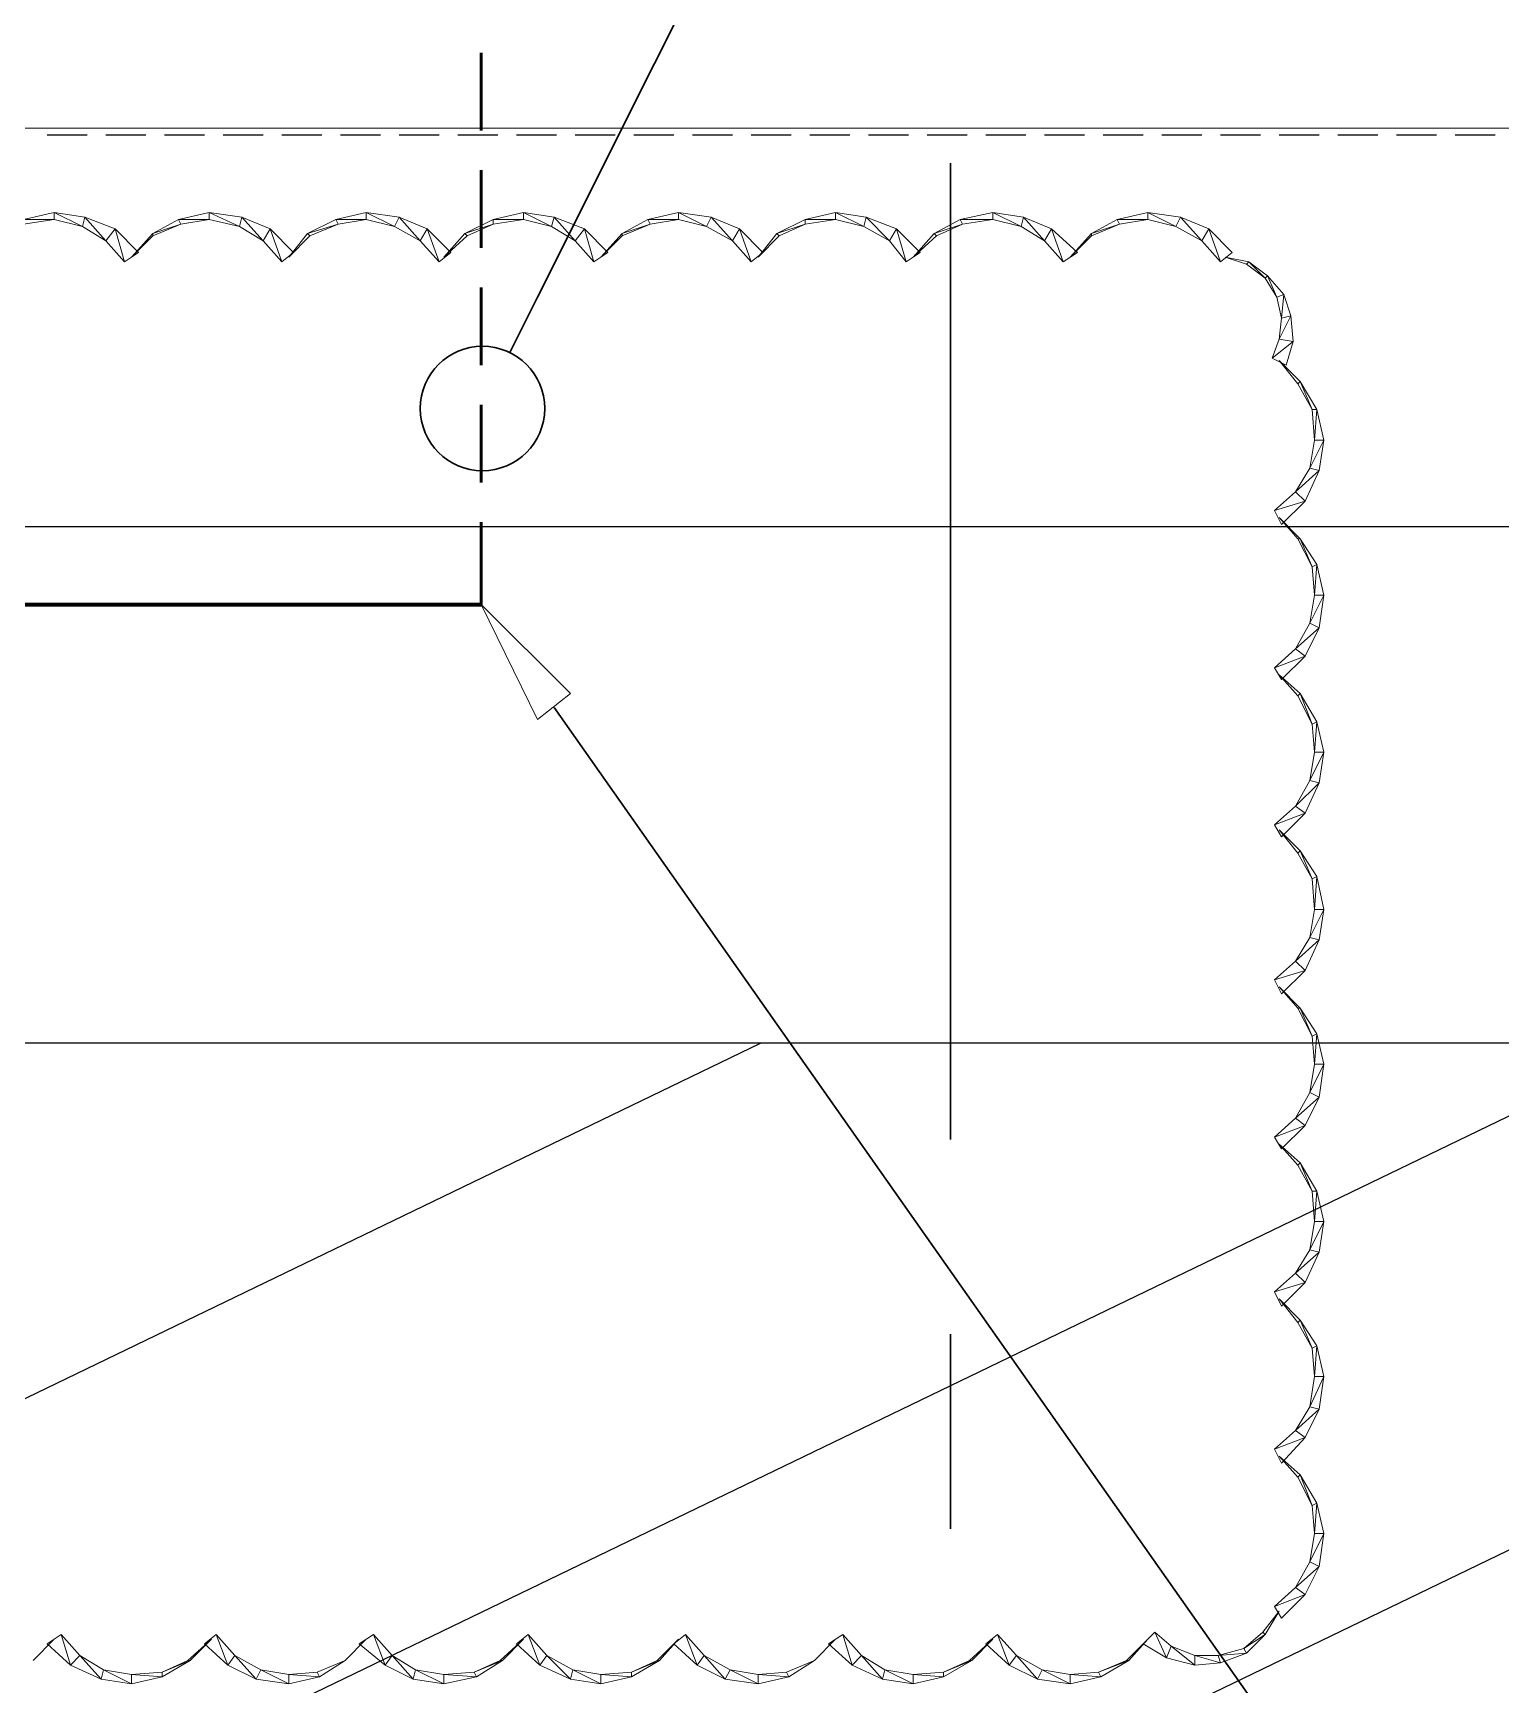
# Model space of a CAD drawing. Header units: inches. Extents: x 27 to 868, y 19 to 613.
# Drawn here: x 418.69 to 446.86, y 470.34 to 502.05 of the extents above; entities that cross this region are included whole.
import ezdxf

# ---------------------------------------------------------------- set-up
doc = ezdxf.new("R2010")
doc.units = ezdxf.units.IN
doc.header["$MEASUREMENT"] = 0
doc.layers.add('PDF_Geometry', color=7, linetype='Continuous')

msp = doc.modelspace()

# ---------------------------------------------------------------- linework, layer by layer
at = {"layer": 'PDF_Geometry', "color": 3, "lineweight": 0}
msp.add_lwpolyline([(389.642, 590.754), (389.642, 545.265), (362.619, 545.265), (362.619, 543.914), (362.619, 501.443), (362.619, 500.226), (389.642, 500.226), (637.804, 500.226), (637.804, 464.196), (638.254, 464.196), (658.341, 464.196), (658.792, 464.196), (658.792, 500.226), (713.603, 500.226)], dxfattribs=at)
at = {"layer": 'PDF_Geometry', "lineweight": 30}
for points in [[(427.835, 495.903), (428.375, 496.984), (468.775, 577.693), (471.162, 577.693)], [(428.691, 489.102), (462.289, 441.316), (464.676, 441.316)]]:
    msp.add_lwpolyline(points, dxfattribs=at)
at = {"layer": 'PDF_Geometry', "color": 22, "lineweight": 50, "true_color": 0xb82e00}
for points in [[(427.294, 501.668), (427.294, 500.181)], [(427.294, 499.416), (427.294, 497.93)], [(427.294, 497.164), (427.294, 495.678)], [(427.294, 494.912), (427.294, 493.426)], [(427.294, 492.66), (427.294, 491.084)]]:
    msp.add_lwpolyline(points, dxfattribs=at)
at = {"layer": 'PDF_Geometry', "color": 9, "lineweight": 25, "true_color": 0xbababa}
for points in [[(603.304, 500.091), (585.289, 500.091), (577.813, 492.57), (291.639, 492.57)], [(419.728, 500.091), (418.962, 500.091)], [(420.854, 500.091), (420.088, 500.091)], [(421.98, 500.091), (421.214, 500.091)], [(423.106, 500.091), (422.34, 500.091)], [(424.232, 500.091), (423.466, 500.091)], [(425.358, 500.091), (424.592, 500.091)], [(426.484, 500.091), (425.718, 500.091)], [(427.61, 500.091), (426.844, 500.091)], [(428.736, 500.091), (427.97, 500.091)], [(429.862, 500.091), (429.096, 500.091)], [(430.987, 500.091), (430.222, 500.091)], [(432.113, 500.091), (431.348, 500.091)], [(433.239, 500.091), (432.474, 500.091)], [(434.365, 500.091), (433.6, 500.091)], [(435.491, 500.091), (434.726, 500.091)], [(436.617, 500.091), (435.852, 500.091)], [(437.743, 500.091), (436.978, 500.091)], [(438.869, 500.091), (438.104, 500.091)], [(439.995, 500.091), (439.229, 500.091)], [(441.121, 500.091), (440.355, 500.091)], [(442.247, 500.091), (441.481, 500.091)], [(443.373, 500.091), (442.607, 500.091)], [(444.499, 500.091), (443.733, 500.091)], [(445.625, 500.091), (444.859, 500.091)], [(446.751, 500.091), (445.985, 500.091)], [(423.871, 482.662), (412.612, 482.662)], [(428.375, 482.662), (426.123, 482.662)], [(441.887, 482.662), (430.627, 482.662)], [(446.391, 482.662), (444.139, 482.662)]]:
    msp.add_lwpolyline(points, dxfattribs=at)
at = {"layer": 'PDF_Geometry', "color": 6, "lineweight": 30}
for points in [[(436.302, 480.815), (436.302, 499.551)], [(436.302, 473.339), (436.302, 477.077)]]:
    msp.add_lwpolyline(points, dxfattribs=at)
at = {"layer": 'PDF_Geometry', "lineweight": 0}
for points in [[(419.097, 498.605), (419.097, 498.47), (418.512, 498.47), (419.097, 498.605)], [(419.097, 498.47), (418.512, 498.47), (418.512, 498.38), (419.097, 498.47)], [(419.683, 498.515), (419.638, 498.335), (419.097, 498.605), (419.683, 498.515)], [(419.638, 498.335), (419.097, 498.605), (419.097, 498.47), (419.638, 498.335)], [(420.088, 498.065), (419.683, 498.515), (419.638, 498.335), (420.088, 498.065)], [(420.268, 498.29), (420.088, 498.065), (419.683, 498.515), (420.268, 498.29)], [(421.484, 498.47), (421.529, 498.38), (420.989, 498.2), (421.484, 498.47)], [(422.07, 498.605), (422.07, 498.47), (421.484, 498.47), (422.07, 498.605)], [(422.07, 498.47), (421.484, 498.47), (421.529, 498.38), (422.07, 498.47)], [(422.7, 498.515), (422.655, 498.335), (422.07, 498.605), (422.7, 498.515)], [(422.655, 498.335), (422.07, 498.605), (422.07, 498.47), (422.655, 498.335)], [(423.106, 498.065), (422.7, 498.515), (422.655, 498.335), (423.106, 498.065)], [(423.241, 498.29), (423.106, 498.065), (422.7, 498.515), (423.241, 498.29)], [(424.502, 498.47), (424.547, 498.38), (423.961, 498.2), (424.502, 498.47)], [(425.087, 498.605), (425.087, 498.47), (424.502, 498.47), (425.087, 498.605)], [(425.087, 498.47), (424.502, 498.47), (424.547, 498.38), (425.087, 498.47)], [(425.718, 498.515), (425.628, 498.335), (425.087, 498.605), (425.718, 498.515)], [(425.628, 498.335), (425.087, 498.605), (425.087, 498.47), (425.628, 498.335)], [(426.123, 498.065), (425.718, 498.515), (425.628, 498.335), (426.123, 498.065)], [(426.258, 498.29), (426.123, 498.065), (425.718, 498.515), (426.258, 498.29)], [(427.52, 498.47), (427.52, 498.38), (426.979, 498.2), (427.52, 498.47)], [(428.105, 498.605), (428.105, 498.47), (427.52, 498.47), (428.105, 498.605)], [(428.105, 498.47), (427.52, 498.47), (427.52, 498.38), (428.105, 498.47)], [(428.691, 498.515), (428.645, 498.335), (428.105, 498.605), (428.691, 498.515)], [(428.645, 498.335), (428.105, 498.605), (428.105, 498.47), (428.645, 498.335)], [(429.096, 498.065), (428.691, 498.515), (428.645, 498.335), (429.096, 498.065)], [(429.276, 498.29), (429.096, 498.065), (428.691, 498.515), (429.276, 498.29)], [(430.492, 498.47), (430.537, 498.38), (429.997, 498.2), (430.492, 498.47)], [(431.078, 498.605), (431.078, 498.47), (430.492, 498.47), (431.078, 498.605)], [(431.078, 498.47), (430.492, 498.47), (430.537, 498.38), (431.078, 498.47)], [(431.708, 498.515), (431.618, 498.335), (431.078, 498.605), (431.708, 498.515)], [(431.618, 498.335), (431.078, 498.605), (431.078, 498.47), (431.618, 498.335)], [(432.113, 498.065), (431.708, 498.515), (431.618, 498.335), (432.113, 498.065)], [(432.249, 498.29), (432.113, 498.065), (431.708, 498.515), (432.249, 498.29)], [(433.51, 498.47), (433.51, 498.38), (432.969, 498.2), (433.51, 498.47)], [(434.095, 498.605), (434.095, 498.47), (433.51, 498.47), (434.095, 498.605)], [(434.095, 498.47), (433.51, 498.47), (433.51, 498.38), (434.095, 498.47)], [(434.681, 498.515), (434.636, 498.335), (434.095, 498.605), (434.681, 498.515)], [(434.636, 498.335), (434.095, 498.605), (434.095, 498.47), (434.636, 498.335)], [(435.131, 498.065), (434.681, 498.515), (434.636, 498.335), (435.131, 498.065)], [(435.266, 498.29), (435.131, 498.065), (434.681, 498.515), (435.266, 498.29)], [(436.482, 498.47), (436.527, 498.38), (435.987, 498.2), (436.482, 498.47)], [(437.113, 498.605), (437.113, 498.47), (436.482, 498.47), (437.113, 498.605)], [(437.113, 498.47), (436.482, 498.47), (436.527, 498.38), (437.113, 498.47)], [(437.698, 498.515), (437.653, 498.335), (437.113, 498.605), (437.698, 498.515)], [(437.653, 498.335), (437.113, 498.605), (437.113, 498.47), (437.653, 498.335)], [(438.104, 498.065), (437.698, 498.515), (437.653, 498.335), (438.104, 498.065)], [(438.239, 498.29), (438.104, 498.065), (437.698, 498.515), (438.239, 498.29)], [(439.5, 498.47), (439.545, 498.38), (439.004, 498.2), (439.5, 498.47)], [(440.085, 498.605), (440.085, 498.47), (439.5, 498.47), (440.085, 498.605)], [(440.085, 498.47), (439.5, 498.47), (439.545, 498.38), (440.085, 498.47)], [(440.716, 498.515), (440.626, 498.335), (440.085, 498.605), (440.716, 498.515)], [(440.626, 498.335), (440.085, 498.605), (440.085, 498.47), (440.626, 498.335)], [(441.121, 498.065), (440.716, 498.515), (440.626, 498.335), (441.121, 498.065)], [(441.256, 498.29), (441.121, 498.065), (440.716, 498.515), (441.256, 498.29)], [(420.449, 497.659), (420.268, 498.29), (420.088, 498.065), (420.449, 497.659)], [(420.719, 497.839), (420.449, 497.659), (420.268, 498.29), (420.719, 497.839)], [(420.989, 498.2), (420.989, 498.155), (420.584, 497.749), (420.989, 498.2)], [(421.529, 498.38), (420.989, 498.2), (420.989, 498.155), (421.529, 498.38)], [(423.466, 497.659), (423.241, 498.29), (423.106, 498.065), (423.466, 497.659)], [(423.691, 497.839), (423.466, 497.659), (423.241, 498.29), (423.691, 497.839)], [(423.961, 498.2), (424.007, 498.155), (423.601, 497.749), (423.961, 498.2)], [(424.547, 498.38), (423.961, 498.2), (424.007, 498.155), (424.547, 498.38)], [(426.484, 497.659), (426.258, 498.29), (426.123, 498.065), (426.484, 497.659)], [(426.709, 497.839), (426.484, 497.659), (426.258, 498.29), (426.709, 497.839)], [(426.979, 498.2), (427.024, 498.155), (426.574, 497.749), (426.979, 498.2)], [(427.52, 498.38), (426.979, 498.2), (427.024, 498.155), (427.52, 498.38)], [(429.456, 497.659), (429.276, 498.29), (429.096, 498.065), (429.456, 497.659)], [(429.726, 497.839), (429.456, 497.659), (429.276, 498.29), (429.726, 497.839)], [(429.997, 498.2), (429.997, 498.155), (429.591, 497.749), (429.997, 498.2)], [(430.537, 498.38), (429.997, 498.2), (429.997, 498.155), (430.537, 498.38)], [(432.474, 497.659), (432.249, 498.29), (432.113, 498.065), (432.474, 497.659)], [(432.699, 497.839), (432.474, 497.659), (432.249, 498.29), (432.699, 497.839)], [(432.969, 498.2), (433.014, 498.155), (432.609, 497.749), (432.969, 498.2)], [(433.51, 498.38), (432.969, 498.2), (433.014, 498.155), (433.51, 498.38)], [(435.446, 497.659), (435.266, 498.29), (435.131, 498.065), (435.446, 497.659)], [(435.716, 497.839), (435.446, 497.659), (435.266, 498.29), (435.716, 497.839)], [(435.987, 498.2), (436.032, 498.155), (435.581, 497.749), (435.987, 498.2)], [(436.527, 498.38), (435.987, 498.2), (436.032, 498.155), (436.527, 498.38)], [(438.464, 497.659), (438.239, 498.29), (438.104, 498.065), (438.464, 497.659)], [(438.734, 497.839), (438.464, 497.659), (438.239, 498.29), (438.734, 497.839)], [(439.004, 498.2), (439.004, 498.155), (438.599, 497.749), (439.004, 498.2)], [(439.545, 498.38), (439.004, 498.2), (439.004, 498.155), (439.545, 498.38)], [(441.481, 497.659), (441.256, 498.29), (441.121, 498.065), (441.481, 497.659)], [(441.707, 497.839), (441.481, 497.659), (441.256, 498.29), (441.707, 497.839)], [(442.022, 497.659), (441.977, 497.614), (441.571, 497.749), (442.022, 497.659)], [(442.337, 497.344), (442.022, 497.659), (441.977, 497.614), (442.337, 497.344)], [(442.382, 497.389), (442.337, 497.344), (442.022, 497.659), (442.382, 497.389)], [(442.562, 496.984), (442.382, 497.389), (442.337, 497.344), (442.562, 496.984)], [(442.697, 497.029), (442.562, 496.984), (442.382, 497.389), (442.697, 497.029)], [(442.652, 496.578), (442.697, 497.029), (442.562, 496.984), (442.652, 496.578)], [(442.833, 496.623), (442.652, 496.578), (442.697, 497.029), (442.833, 496.623)], [(442.878, 496.128), (442.607, 496.173), (442.833, 496.623), (442.878, 496.128)], [(442.607, 496.173), (442.833, 496.623), (442.652, 496.578), (442.607, 496.173)], [(442.472, 495.813), (442.878, 496.128), (442.607, 496.173), (442.472, 495.813)], [(442.742, 495.678), (442.472, 495.813), (442.878, 496.128), (442.742, 495.678)], [(443.013, 495.362), (442.968, 495.317), (442.607, 495.768), (443.013, 495.362)], [(443.238, 494.822), (443.013, 495.362), (442.968, 495.317), (443.238, 494.822)], [(443.328, 494.822), (443.238, 494.822), (443.013, 495.362), (443.328, 494.822)], [(443.283, 494.236), (443.328, 494.822), (443.238, 494.822), (443.283, 494.236)], [(443.463, 494.236), (443.283, 494.236), (443.328, 494.822), (443.463, 494.236)], [(443.373, 493.651), (443.193, 493.696), (443.463, 494.236), (443.373, 493.651)], [(443.193, 493.696), (443.463, 494.236), (443.283, 494.236), (443.193, 493.696)], [(442.923, 493.246), (443.373, 493.651), (443.193, 493.696), (442.923, 493.246)], [(443.103, 493.065), (442.923, 493.246), (443.373, 493.651), (443.103, 493.065)], [(442.517, 492.885), (443.103, 493.065), (442.923, 493.246), (442.517, 492.885)], [(442.652, 492.615), (442.517, 492.885), (443.103, 493.065), (442.652, 492.615)], [(443.013, 492.345), (442.968, 492.345), (442.607, 492.75), (443.013, 492.345)], [(443.238, 491.804), (443.013, 492.345), (442.968, 492.345), (443.238, 491.804)], [(443.328, 491.849), (443.238, 491.804), (443.013, 492.345), (443.328, 491.849)], [(443.283, 491.264), (443.328, 491.849), (443.238, 491.804), (443.283, 491.264)], [(443.463, 491.264), (443.283, 491.264), (443.328, 491.849), (443.463, 491.264)], [(443.373, 490.633), (443.193, 490.723), (443.463, 491.264), (443.373, 490.633)], [(443.193, 490.723), (443.463, 491.264), (443.283, 491.264), (443.193, 490.723)], [(428.375, 488.877), (427.294, 491.084), (429.006, 489.372), (428.375, 488.877)], [(442.923, 490.228), (443.373, 490.633), (443.193, 490.723), (442.923, 490.228)], [(443.103, 490.093), (442.923, 490.228), (443.373, 490.633), (443.103, 490.093)], [(442.517, 489.868), (443.103, 490.093), (442.923, 490.228), (442.517, 489.868)], [(442.652, 489.642), (442.517, 489.868), (443.103, 490.093), (442.652, 489.642)], [(443.013, 489.372), (442.968, 489.327), (442.607, 489.733), (443.013, 489.372)], [(443.238, 488.787), (443.013, 489.372), (442.968, 489.327), (443.238, 488.787)], [(443.328, 488.832), (443.238, 488.787), (443.013, 489.372), (443.328, 488.832)], [(443.283, 488.246), (443.328, 488.832), (443.238, 488.787), (443.283, 488.246)], [(443.463, 488.246), (443.283, 488.246), (443.328, 488.832), (443.463, 488.246)], [(443.373, 487.661), (443.193, 487.706), (443.463, 488.246), (443.373, 487.661)], [(443.193, 487.706), (443.463, 488.246), (443.283, 488.246), (443.193, 487.706)], [(442.923, 487.21), (443.373, 487.661), (443.193, 487.706), (442.923, 487.21)], [(443.103, 487.075), (442.923, 487.21), (443.373, 487.661), (443.103, 487.075)], [(442.517, 486.85), (443.103, 487.075), (442.923, 487.21), (442.517, 486.85)], [(442.652, 486.625), (442.517, 486.85), (443.103, 487.075), (442.652, 486.625)], [(443.013, 486.355), (442.968, 486.31), (442.607, 486.76), (443.013, 486.355)], [(443.238, 485.814), (443.013, 486.355), (442.968, 486.31), (443.238, 485.814)], [(443.328, 485.859), (443.238, 485.814), (443.013, 486.355), (443.328, 485.859)], [(443.283, 485.229), (443.328, 485.859), (443.238, 485.814), (443.283, 485.229)], [(443.463, 485.229), (443.283, 485.229), (443.328, 485.859), (443.463, 485.229)], [(443.373, 484.643), (443.193, 484.688), (443.463, 485.229), (443.373, 484.643)], [(443.193, 484.688), (443.463, 485.229), (443.283, 485.229), (443.193, 484.688)], [(442.923, 484.238), (443.373, 484.643), (443.193, 484.688), (442.923, 484.238)], [(443.103, 484.058), (442.923, 484.238), (443.373, 484.643), (443.103, 484.058)], [(442.517, 483.878), (443.103, 484.058), (442.923, 484.238), (442.517, 483.878)], [(442.652, 483.607), (442.517, 483.878), (443.103, 484.058), (442.652, 483.607)], [(443.013, 483.337), (442.968, 483.337), (442.607, 483.742), (443.013, 483.337)], [(443.238, 482.797), (443.013, 483.337), (442.968, 483.337), (443.238, 482.797)], [(443.328, 482.842), (443.238, 482.797), (443.013, 483.337), (443.328, 482.842)], [(443.283, 482.256), (443.328, 482.842), (443.238, 482.797), (443.283, 482.256)], [(443.463, 482.256), (443.283, 482.256), (443.328, 482.842), (443.463, 482.256)], [(443.373, 481.626), (443.193, 481.716), (443.463, 482.256), (443.373, 481.626)], [(443.193, 481.716), (443.463, 482.256), (443.283, 482.256), (443.193, 481.716)], [(442.923, 481.22), (443.373, 481.626), (443.193, 481.716), (442.923, 481.22)], [(443.103, 481.085), (442.923, 481.22), (443.373, 481.626), (443.103, 481.085)], [(442.517, 480.86), (443.103, 481.085), (442.923, 481.22), (442.517, 480.86)], [(442.652, 480.635), (442.517, 480.86), (443.103, 481.085), (442.652, 480.635)], [(443.013, 480.365), (442.968, 480.32), (442.607, 480.725), (443.013, 480.365)], [(443.238, 479.824), (443.013, 480.365), (442.968, 480.32), (443.238, 479.824)], [(443.328, 479.824), (443.238, 479.824), (443.013, 480.365), (443.328, 479.824)], [(443.283, 479.239), (443.328, 479.824), (443.238, 479.824), (443.283, 479.239)], [(443.463, 479.239), (443.283, 479.239), (443.328, 479.824), (443.463, 479.239)], [(443.373, 478.653), (443.193, 478.698), (443.463, 479.239), (443.373, 478.653)], [(443.193, 478.698), (443.463, 479.239), (443.283, 479.239), (443.193, 478.698)], [(442.923, 478.248), (443.373, 478.653), (443.193, 478.698), (442.923, 478.248)], [(443.103, 478.068), (442.923, 478.248), (443.373, 478.653), (443.103, 478.068)], [(442.517, 477.887), (443.103, 478.068), (442.923, 478.248), (442.517, 477.887)], [(442.652, 477.617), (442.517, 477.887), (443.103, 478.068), (442.652, 477.617)], [(443.013, 477.347), (442.968, 477.302), (442.607, 477.752), (443.013, 477.347)], [(443.238, 476.807), (443.013, 477.347), (442.968, 477.302), (443.238, 476.807)], [(443.328, 476.852), (443.238, 476.807), (443.013, 477.347), (443.328, 476.852)], [(443.283, 476.266), (443.328, 476.852), (443.238, 476.807), (443.283, 476.266)], [(443.463, 476.266), (443.283, 476.266), (443.328, 476.852), (443.463, 476.266)], [(443.373, 475.636), (443.193, 475.681), (443.463, 476.266), (443.373, 475.636)], [(443.193, 475.681), (443.463, 476.266), (443.283, 476.266), (443.193, 475.681)], [(442.923, 475.23), (443.373, 475.636), (443.193, 475.681), (442.923, 475.23)], [(443.103, 475.095), (442.923, 475.23), (443.373, 475.636), (443.103, 475.095)], [(442.517, 474.87), (443.103, 475.095), (442.923, 475.23), (442.517, 474.87)], [(442.652, 474.6), (442.517, 474.87), (443.103, 475.095), (442.652, 474.6)], [(443.013, 474.375), (442.968, 474.329), (442.607, 474.735), (443.013, 474.375)], [(443.238, 473.789), (443.013, 474.375), (442.968, 474.329), (443.238, 473.789)], [(443.328, 473.834), (443.238, 473.789), (443.013, 474.375), (443.328, 473.834)], [(443.283, 473.249), (443.328, 473.834), (443.238, 473.789), (443.283, 473.249)], [(443.463, 473.249), (443.283, 473.249), (443.328, 473.834), (443.463, 473.249)], [(443.373, 472.618), (443.193, 472.708), (443.463, 473.249), (443.373, 472.618)], [(443.193, 472.708), (443.463, 473.249), (443.283, 473.249), (443.193, 472.708)], [(442.923, 472.213), (443.373, 472.618), (443.193, 472.708), (442.923, 472.213)], [(443.103, 472.077), (442.923, 472.213), (443.373, 472.618), (443.103, 472.077)], [(442.517, 471.852), (443.103, 472.077), (442.923, 472.213), (442.517, 471.852)], [(442.652, 471.627), (442.517, 471.852), (443.103, 472.077), (442.652, 471.627)], [(442.337, 471.312), (442.292, 471.357), (442.607, 471.762), (442.337, 471.312)], [(418.692, 470.816), (419.097, 471.222), (419.097, 471.222), (418.692, 470.816)], [(418.962, 471.132), (419.232, 471.312), (419.413, 470.726), (418.962, 471.132)], [(419.232, 471.312), (419.413, 470.726), (419.593, 470.907), (419.232, 471.312)], [(421.71, 470.816), (421.664, 470.816), (422.115, 471.222), (421.71, 470.816)], [(421.98, 471.132), (422.205, 471.312), (422.43, 470.726), (421.98, 471.132)], [(422.205, 471.312), (422.43, 470.726), (422.565, 470.907), (422.205, 471.312)], [(424.682, 470.816), (425.087, 471.222), (425.087, 471.222), (424.682, 470.816)], [(424.952, 471.132), (425.223, 471.312), (425.448, 470.726), (424.952, 471.132)], [(425.223, 471.312), (425.448, 470.726), (425.583, 470.907), (425.223, 471.312)], [(427.7, 470.816), (427.655, 470.816), (428.105, 471.222), (427.7, 470.816)], [(427.97, 471.132), (428.195, 471.312), (428.42, 470.726), (427.97, 471.132)], [(428.195, 471.312), (428.42, 470.726), (428.555, 470.907), (428.195, 471.312)], [(430.717, 470.816), (430.672, 470.816), (431.078, 471.222), (430.717, 470.816)], [(430.987, 471.132), (431.213, 471.312), (431.438, 470.726), (430.987, 471.132)], [(431.213, 471.312), (431.438, 470.726), (431.573, 470.907), (431.213, 471.312)], [(433.69, 470.816), (434.095, 471.222), (434.095, 471.222), (433.69, 470.816)], [(433.96, 471.132), (434.23, 471.312), (434.41, 470.726), (433.96, 471.132)], [(434.23, 471.312), (434.41, 470.726), (434.591, 470.907), (434.23, 471.312)], [(436.707, 470.816), (436.662, 470.816), (437.113, 471.222), (436.707, 470.816)], [(436.978, 471.132), (437.203, 471.312), (437.428, 470.726), (436.978, 471.132)], [(437.203, 471.312), (437.428, 470.726), (437.563, 470.907), (437.203, 471.312)], [(439.725, 470.816), (439.68, 470.816), (440.085, 471.222), (439.725, 470.816)], [(439.995, 471.132), (440.22, 471.357), (440.446, 470.861), (439.995, 471.132)], [(440.22, 471.357), (440.446, 470.861), (440.536, 471.087), (440.22, 471.357)], [(441.932, 471.042), (442.337, 471.312), (442.292, 471.357), (441.932, 471.042)], [(441.977, 470.952), (441.932, 471.042), (442.337, 471.312), (441.977, 470.952)], [(419.413, 470.726), (419.593, 470.907), (419.998, 470.456), (419.413, 470.726)], [(419.593, 470.907), (419.998, 470.456), (420.043, 470.636), (419.593, 470.907)], [(422.43, 470.726), (422.565, 470.907), (422.971, 470.456), (422.43, 470.726)], [(422.565, 470.907), (422.971, 470.456), (423.061, 470.636), (422.565, 470.907)], [(425.448, 470.726), (425.583, 470.907), (425.988, 470.456), (425.448, 470.726)], [(425.583, 470.907), (425.988, 470.456), (426.033, 470.636), (425.583, 470.907)], [(428.42, 470.726), (428.555, 470.907), (429.006, 470.456), (428.42, 470.726)], [(428.555, 470.907), (429.006, 470.456), (429.051, 470.636), (428.555, 470.907)], [(431.438, 470.726), (431.573, 470.907), (431.978, 470.456), (431.438, 470.726)], [(431.573, 470.907), (431.978, 470.456), (432.068, 470.636), (431.573, 470.907)], [(434.41, 470.726), (434.591, 470.907), (434.996, 470.456), (434.41, 470.726)], [(434.591, 470.907), (434.996, 470.456), (435.041, 470.636), (434.591, 470.907)], [(437.428, 470.726), (437.563, 470.907), (437.968, 470.456), (437.428, 470.726)], [(437.563, 470.907), (437.968, 470.456), (438.058, 470.636), (437.563, 470.907)], [(440.446, 470.861), (440.536, 471.087), (440.986, 470.726), (440.446, 470.861)], [(440.536, 471.087), (440.986, 470.726), (440.986, 470.907), (440.536, 471.087)], [(440.986, 470.726), (440.986, 470.907), (441.481, 470.771), (440.986, 470.726)], [(440.986, 470.907), (441.481, 470.771), (441.436, 470.907), (440.986, 470.907)], [(441.436, 470.907), (441.977, 470.952), (441.932, 471.042), (441.436, 470.907)], [(441.481, 470.771), (441.436, 470.907), (441.977, 470.952), (441.481, 470.771)], [(419.998, 470.456), (420.043, 470.636), (420.584, 470.366), (419.998, 470.456)], [(420.043, 470.636), (420.584, 470.366), (420.584, 470.546), (420.043, 470.636)], [(420.584, 470.546), (421.169, 470.501), (421.169, 470.591), (420.584, 470.546)], [(420.584, 470.366), (420.584, 470.546), (421.169, 470.501), (420.584, 470.366)], [(421.169, 470.501), (421.169, 470.591), (421.71, 470.816), (421.169, 470.501)], [(421.169, 470.591), (421.71, 470.816), (421.664, 470.816), (421.169, 470.591)], [(422.971, 470.456), (423.061, 470.636), (423.601, 470.366), (422.971, 470.456)], [(423.061, 470.636), (423.601, 470.366), (423.601, 470.546), (423.061, 470.636)], [(423.601, 470.546), (424.187, 470.501), (424.142, 470.591), (423.601, 470.546)], [(423.601, 470.366), (423.601, 470.546), (424.187, 470.501), (423.601, 470.366)], [(424.187, 470.501), (424.142, 470.591), (424.682, 470.816), (424.187, 470.501)], [(424.142, 470.591), (424.682, 470.816), (424.682, 470.816), (424.142, 470.591)], [(425.988, 470.456), (426.033, 470.636), (426.574, 470.366), (425.988, 470.456)], [(426.033, 470.636), (426.574, 470.366), (426.574, 470.546), (426.033, 470.636)], [(426.574, 470.546), (427.204, 470.501), (427.159, 470.591), (426.574, 470.546)], [(426.574, 470.366), (426.574, 470.546), (427.204, 470.501), (426.574, 470.366)], [(427.204, 470.501), (427.159, 470.591), (427.7, 470.816), (427.204, 470.501)], [(427.159, 470.591), (427.7, 470.816), (427.655, 470.816), (427.159, 470.591)], [(429.006, 470.456), (429.051, 470.636), (429.591, 470.366), (429.006, 470.456)], [(429.051, 470.636), (429.591, 470.366), (429.591, 470.546), (429.051, 470.636)], [(429.591, 470.546), (430.177, 470.501), (430.177, 470.591), (429.591, 470.546)], [(429.591, 470.366), (429.591, 470.546), (430.177, 470.501), (429.591, 470.366)], [(430.177, 470.501), (430.177, 470.591), (430.717, 470.816), (430.177, 470.501)], [(430.177, 470.591), (430.717, 470.816), (430.672, 470.816), (430.177, 470.591)], [(431.978, 470.456), (432.068, 470.636), (432.609, 470.366), (431.978, 470.456)], [(432.068, 470.636), (432.609, 470.366), (432.609, 470.546), (432.068, 470.636)], [(432.609, 470.546), (433.194, 470.501), (433.149, 470.591), (432.609, 470.546)], [(432.609, 470.366), (432.609, 470.546), (433.194, 470.501), (432.609, 470.366)], [(433.194, 470.501), (433.149, 470.591), (433.69, 470.816), (433.194, 470.501)], [(433.149, 470.591), (433.69, 470.816), (433.69, 470.816), (433.149, 470.591)], [(434.996, 470.456), (435.041, 470.636), (435.581, 470.366), (434.996, 470.456)], [(435.041, 470.636), (435.581, 470.366), (435.581, 470.546), (435.041, 470.636)], [(435.581, 470.546), (436.167, 470.501), (436.167, 470.591), (435.581, 470.546)], [(435.581, 470.366), (435.581, 470.546), (436.167, 470.501), (435.581, 470.366)], [(436.167, 470.501), (436.167, 470.591), (436.707, 470.816), (436.167, 470.501)], [(436.167, 470.591), (436.707, 470.816), (436.662, 470.816), (436.167, 470.591)], [(437.968, 470.456), (438.058, 470.636), (438.599, 470.366), (437.968, 470.456)], [(438.058, 470.636), (438.599, 470.366), (438.599, 470.546), (438.058, 470.636)], [(438.599, 470.546), (439.184, 470.501), (439.139, 470.591), (438.599, 470.546)], [(438.599, 470.366), (438.599, 470.546), (439.184, 470.501), (438.599, 470.366)], [(439.184, 470.501), (439.139, 470.591), (439.725, 470.816), (439.184, 470.501)], [(439.139, 470.591), (439.725, 470.816), (439.68, 470.816), (439.139, 470.591)]]:
    msp.add_lwpolyline(points, dxfattribs=at)
at = {"layer": 'PDF_Geometry', "color": 30, "lineweight": 70}
msp.add_lwpolyline([(391.849, 482.662), (391.849, 491.084), (427.294, 491.084)], dxfattribs=at)
at = {"layer": 'PDF_Geometry', "color": 132, "lineweight": 25, "true_color": 0x00dddd}
for points in [[(151.119, 346.691), (432.654, 482.662)], [(151.119, 338.358), (449.904, 482.662)], [(151.119, 330.026), (467.153, 482.662)], [(621.32, 482.662), (151.119, 482.662), (151.119, 212.611), (621.32, 212.611), (621.32, 482.662)]]:
    msp.add_lwpolyline(points, dxfattribs=at)
at = {"layer": 'PDF_Geometry', "lineweight": 30}
msp.add_circle((427.317, 494.844), 1.194, dxfattribs=at)

doc.saveas('drawing.dxf')
